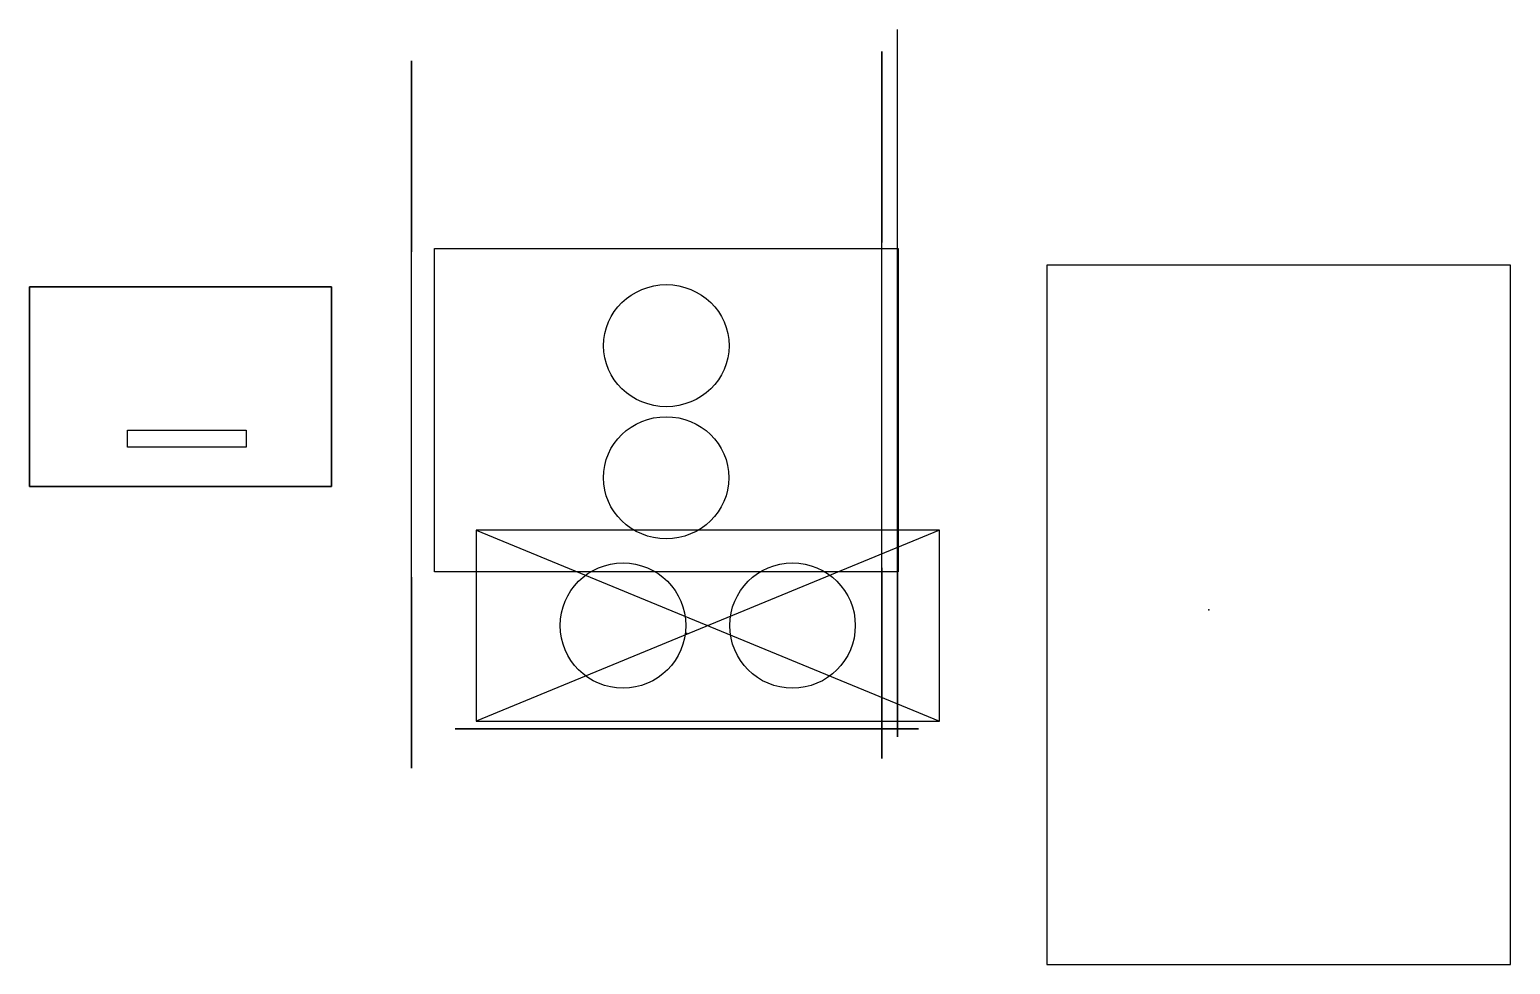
# Model space of a CAD drawing. Header units: centimetres. Extents: x -20 to 23.7, y -10 to 17.6.
import ezdxf

# ---------------------------------------------------------------- set-up
doc = ezdxf.new("R2010")
doc.units = ezdxf.units.CM
doc.header["$MEASUREMENT"] = 0
for name, color, linetype in [('Component1_Sketch1', 7, 'Continuous'), ('Component1_Sketch2', 7, 'Continuous'), ('Component1_Sketch3', 7, 'Continuous'), ('Component2_Sketch1', 7, 'Continuous'), ('Component3_Sketch2', 7, 'Continuous'), ('Component5_Sketch1', 7, 'Continuous'), ('LaserCutBox v1_Sketch2', 7, 'Continuous'), ('LaserCutBox v1_Sketch3', 7, 'Continuous')]:
    doc.layers.add(name, color=color, linetype=linetype)

# ---------------------------------------------------------------- blocks, each defined once
blk = doc.blocks.new('Component2')
at = {"layer": 'Component2_Sketch1'}
for p, q in [((6.835, 18.0525, -8), (6.835, 18.0525, -6)), ((6.835, 18.0525, 2), (6.835, 18.0525, -6)), ((6.835, 12.4175, -8), (6.835, 18.0525, -8)), ((6.835, 12.4175, 2), (6.835, 18.0525, 2)), ((6.835, 2.8175), (6.835, 12.4175, 2)), ((6.835, 2.8175, -8), (6.835, 12.4175, -8)), ((6.835, 12.4175, -6), (6.835, 12.4175, -8)), ((6.835, 2.8175), (6.835, 2.8175, 0.635)), ((6.835, 2.8175, 0.635), (6.835, -2.8175, 0.635)), ((6.835, -2.8175), (6.835, 2.8175)), ((6.835, -2.8175), (6.835, 2.8175)), ((6.835, 2.8175, -8), (6.835, -2.8175, -8)), ((6.835, -2.8175, 0.635), (6.835, -2.8175)), ((6.835, -2.8175, -8), (6.835, -2.8175))]:
    blk.add_line(p, q, dxfattribs=at)
blk.add_point((6.835, 0.2143, 0.35), dxfattribs=at)
blk = doc.blocks.new('Component3')
at = {"layer": 'Component3_Sketch2'}
for p, q in [((0, 19.045, -9.035), (0, 13.41, -9.035)), ((0, 13.41, 0.965), (0, 19.045, 0.965)), ((0, 19.045, 0.965), (0, 19.045, -9.035)), ((0, 3.81, -9.035), (0, 13.41, -9.035)), ((0, 3.81, -1.035), (0, 13.41, 0.965)), ((0, 3.81, -9.035), (0, -1.825, -9.035)), ((0, -1.825, -1.035), (0, 3.81, -1.035)), ((0, -1.825, -9.035), (0, -1.825, -1.035))]:
    blk.add_line(p, q, dxfattribs=at)
blk.add_point((0, 0), dxfattribs=at)
blk = doc.blocks.new('Component1')
at = {"layer": 'Component1_Sketch1'}
for p, q in [((-6.835, -2.817, -8), (-6.835, -2.817)), ((-6.835, -2.817), (6.835, -2.817)), ((-6.835, -2.817, 0.635), (-6.835, -2.817)), ((-6.835, -2.817), (5.565, -2.817)), ((5.565, -2.817, -8), (-6.835, -2.817, -8)), ((6.835, -2.817, 0.635), (-6.835, -2.817, 0.635)), ((-5, -2.817, -1), (4, -2.817, -1)), ((4, -2.817, -7), (-5, -2.817, -7)), ((-5, -2.817, -7), (-5, -2.817, -1)), ((4, -2.817, -1), (4, -2.817, -7)), ((5.565, -2.817), (5.565, -2.817, -8)), ((6.835, -2.817), (6.835, -2.817, 0.635))]:
    blk.add_line(p, q, dxfattribs=at)
blk.add_point((0, -2.817), dxfattribs=at)
at = {"layer": 'Component1_Sketch2'}
for p, q in [((-19.382, 10.232, -0.385), (-10.482, 10.232, -0.385)), ((-19.382, 4.332, -0.385), (-19.382, 10.232, -0.385)), ((-10.482, 10.232, -0.385), (-10.482, 4.332, -0.385)), ((-10.482, 4.332, -0.385), (-19.382, 4.332, -0.385))]:
    blk.add_line(p, q, dxfattribs=at)
blk.add_point((0.618, 0.232, -0.385), dxfattribs=at)
at = {"layer": 'Component1_Sketch3'}
for p, q in [((-10.482, 10.232, -0.068), (-19.382, 10.232, -0.068)), ((-19.382, 10.232, -0.068), (-19.382, 4.332, -0.068)), ((-10.482, 4.332, -0.068), (-10.482, 10.232, -0.068)), ((-16.5, 6, -0.068), (-13, 6, -0.068)), ((-16.5, 5.5, -0.068), (-16.5, 6, -0.068)), ((-13, 6, -0.068), (-13, 5.5, -0.068)), ((-13, 5.5, -0.068), (-16.5, 5.5, -0.068)), ((-19.382, 4.332, -0.068), (-10.482, 4.332, -0.068))]:
    blk.add_line(p, q, dxfattribs=at)
blk.add_point((0, 0, -0.068), dxfattribs=at)
for name, p in [('Component2', (-0.618, -0.232, 0.385)), ('Component3', (-8.123, -2.147, 1.474))]:
    blk.add_blockref(name, p)
blk = doc.blocks.new('Component5')
at = {"layer": 'Component5_Sketch1'}
for p, q in [((-22.829, 10.951), (-9.159, 10.951)), ((-22.829, 1.151), (-22.829, 10.951)), ((-9.159, 10.951), (-9.159, 1.151)), ((-9.159, 1.151), (-22.829, 1.151))]:
    blk.add_line(p, q, dxfattribs=at)
for centre in [(-15.994, 8.003), (-16, 4)]:
    blk.add_circle(centre, 1.85, dxfattribs=at)
blk.add_point((0, 0), dxfattribs=at)

msp = doc.modelspace()

# ---------------------------------------------------------------- linework, layer by layer
at = {"layer": 'LaserCutBox v1_Sketch2'}
for p, q in [((-6.835, 2.817), (6.835, -2.817)), ((6.835, 2.817), (-6.835, 2.817)), ((-6.835, 2.817), (-6.835, -2.817)), ((6.835, 2.817), (-6.835, -2.817)), ((6.835, -2.817), (6.835, 2.817)), ((-6.835, -2.817), (6.835, -2.817))]:
    msp.add_line(p, q, dxfattribs=at)
for centre in [(-2.5, 0), (2.5, 0)]:
    msp.add_circle(centre, 1.85, dxfattribs=at)
msp.add_point((0, 0), dxfattribs=at)
msp.add_point((0, 0), dxfattribs=at)
at = {"layer": 'LaserCutBox v1_Sketch3'}
for p, q in [((10, 10.635), (10, -10)), ((23.67, 10.635), (10, 10.635)), ((23.67, -10), (23.67, 10.635)), ((10, -10), (23.67, -10))]:
    msp.add_line(p, q, dxfattribs=at)
msp.add_point((0, 0), dxfattribs=at)

# ---------------------------------------------------------------- block references
for name, p in [('Component1', (-0.618, -0.232, 0.385)), ('Component3', (5.133, -2.102, 1.432))]:
    msp.add_blockref(name, p)
at = {"extrusion": (1e-15, -0.228351, 0.973579)}
msp.add_blockref('Component5', (14.772, 0.505, 0.102), dxfattribs=at)

doc.saveas('drawing.dxf')
